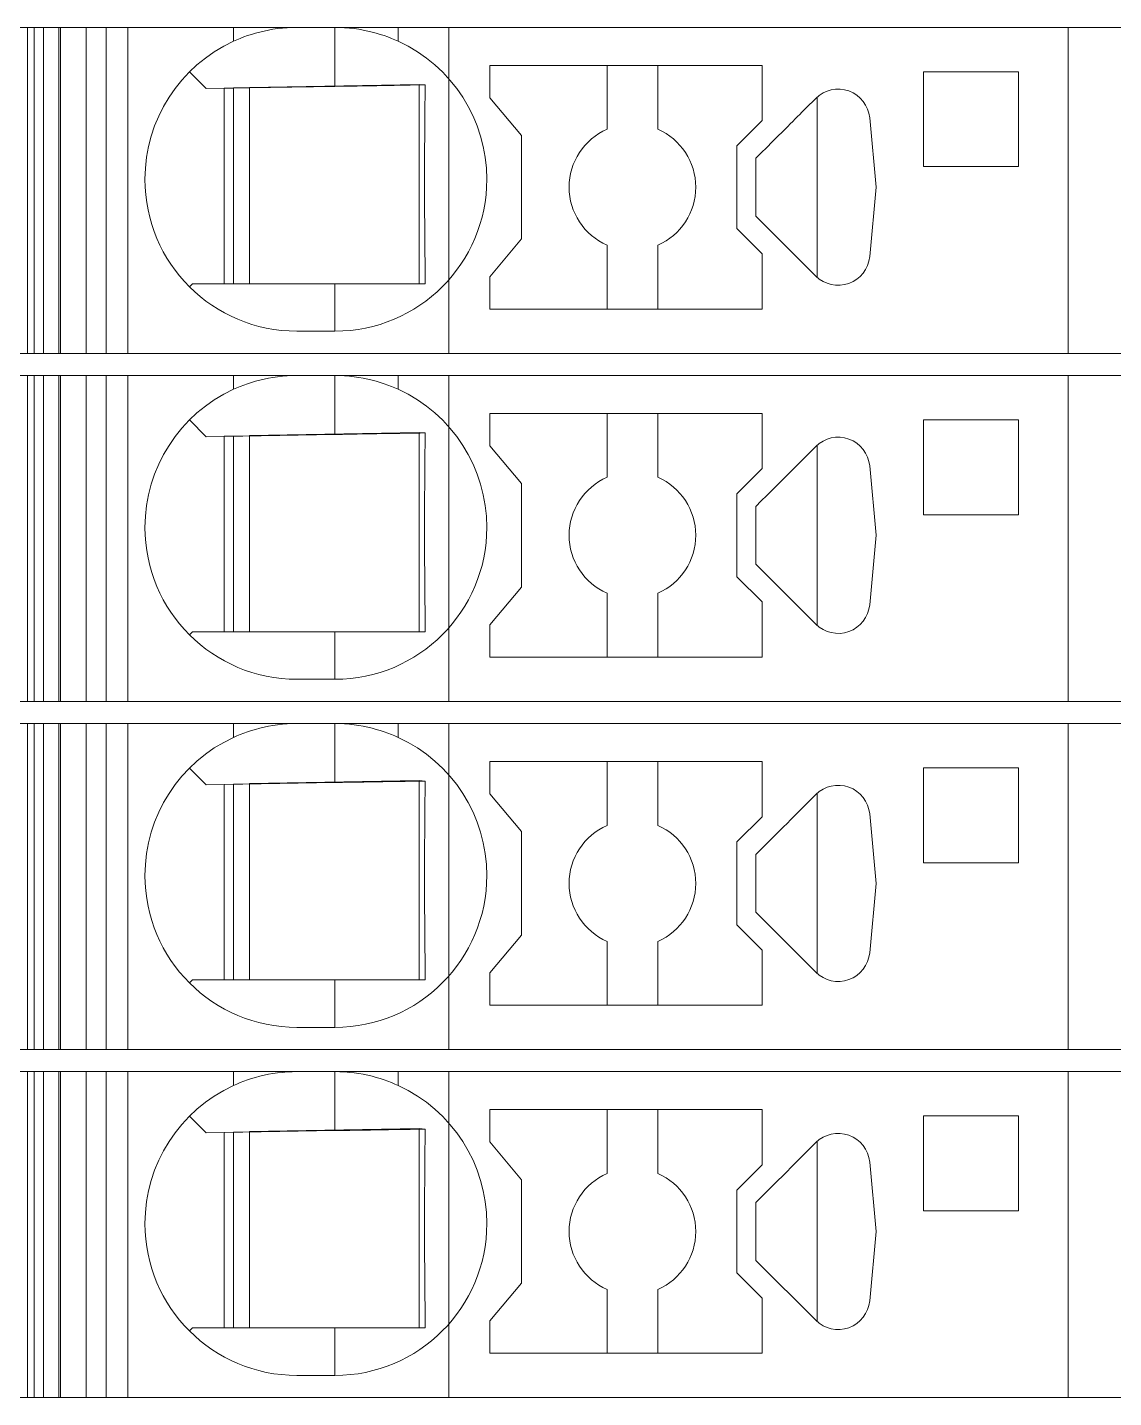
# Model space of a CAD drawing. Header units: millimetres. Extents: x 0 to 2100, y 0 to 1485.
# Drawn here: x 1240.89 to 1258.05, y 469.85 to 491.5 of the extents above; entities that cross this region are included whole.
import ezdxf
from ezdxf.enums import TextEntityAlignment as Align

# ---------------------------------------------------------------- set-up
doc = ezdxf.new("R2010")
doc.units = ezdxf.units.MM
for name, color, linetype, lineweight in [('EPLAN309', 5, 'Continuous', 5), ('EPLAN493', 5, 'Continuous', 5), ('MAIN-1', 7, 'Continuous', 5), ('MAIN-2', 7, 'Continuous', 5)]:
    doc.layers.add(name, color=color, linetype=linetype, lineweight=lineweight)
doc.styles.add('Tahoma', font='')
doc.styles.get('Tahoma').set_extended_font_data('Tahoma')

# ---------------------------------------------------------------- blocks, each defined once
blk = doc.blocks.new('EPLSYM_LibrarySPECIAL_Symbol12_Variant0_Placement8_56')
at = {"layer": 'EPLAN309', "lineweight": 13, "ltscale": 20}
blk.add_lwpolyline([(0, -5.15), (68.15, -5.15), (68.15, 0), (0, 0)], close=True, dxfattribs=at)
at = {"layer": 'EPLAN493', "color": 5, "style": 'Tahoma'}
blk.add_attdef('17_20450', text='', height=2.93475, dxfattribs=at).set_placement((0, -27.293475), align=Align.MIDDLE_RIGHT)
blk = doc.blocks.new('EPLSYM_LibrarySPECIAL_Symbol12_Variant0_Placement8_57')
at = {"layer": 'EPLAN309', "lineweight": 13, "ltscale": 20}
blk.add_lwpolyline([(0, -5.15), (68.15, -5.15), (68.15, 0), (0, 0)], close=True, dxfattribs=at)
at = {"layer": 'EPLAN493', "color": 5, "style": 'Tahoma'}
blk.add_attdef('17_20450', text='', height=2.93475, dxfattribs=at).set_placement((0, -27.293475), align=Align.MIDDLE_RIGHT)
blk = doc.blocks.new('EPLSYM_LibrarySPECIAL_Symbol12_Variant0_Placement8_58')
at = {"layer": 'EPLAN309', "lineweight": 13, "ltscale": 20}
blk.add_lwpolyline([(0, -5.15), (68.15, -5.15), (68.15, 0), (0, 0)], close=True, dxfattribs=at)
at = {"layer": 'EPLAN493', "color": 5, "style": 'Tahoma'}
blk.add_attdef('17_20450', text='', height=2.93475, dxfattribs=at).set_placement((0, -27.293475), align=Align.MIDDLE_RIGHT)
blk = doc.blocks.new('EPLSYM_LibrarySPECIAL_Symbol12_Variant0_Placement8_59')
at = {"layer": 'EPLAN309', "lineweight": 13, "ltscale": 20}
blk.add_lwpolyline([(0, -5.15), (68.15, -5.15), (68.15, 0), (0, 0)], close=True, dxfattribs=at)
at = {"layer": 'EPLAN493', "color": 5, "style": 'Tahoma'}
blk.add_attdef('17_20450', text='', height=2.93475, dxfattribs=at).set_placement((0, -27.293475), align=Align.MIDDLE_RIGHT)

msp = doc.modelspace()

# ---------------------------------------------------------------- linework, layer by layer
at = {"layer": 'MAIN-1'}
for p, q in [((1241.001, 491.5), (1240.893, 491.5)), ((1240.893, 486.35), (1240.893, 491.5)), ((1241.001, 491.5), (1244.15, 491.5)), ((1241.001, 486.35), (1241.001, 491.5)), ((1244.15, 491.5), (1245.15, 491.5)), ((1244.15, 491.5), (1244.15, 491.282)), ((1244.631, 491.443), (1244.701, 491.458)), ((1244.701, 491.458), (1244.772, 491.47)), ((1244.772, 491.47), (1244.846, 491.481)), ((1244.846, 491.481), (1244.921, 491.489)), ((1244.921, 491.489), (1244.997, 491.495)), ((1244.997, 491.495), (1245.073, 491.499)), ((1245.073, 491.499), (1245.15, 491.5)), ((1245.75, 491.5), (1245.15, 491.5)), ((1245.827, 491.499), (1245.75, 491.5)), ((1246.75, 491.5), (1245.75, 491.5)), ((1245.75, 490.568), (1245.75, 491.5)), ((1245.903, 491.495), (1245.827, 491.499)), ((1245.979, 491.489), (1245.903, 491.495)), ((1246.054, 491.481), (1245.979, 491.489)), ((1246.128, 491.47), (1246.054, 491.481)), ((1246.199, 491.458), (1246.128, 491.47)), ((1246.269, 491.443), (1246.199, 491.458)), ((1246.75, 491.5), (1257.332, 491.5)), ((1246.75, 491.5), (1246.75, 491.282)), ((1258.05, 491.5), (1257.332, 491.5)), ((1257.332, 486.35), (1257.332, 491.5)), ((1244.15, 491.282), (1244.202, 491.305)), ((1244.202, 491.305), (1244.256, 491.327)), ((1244.256, 491.327), (1244.313, 491.349)), ((1244.313, 491.349), (1244.372, 491.37)), ((1244.372, 491.37), (1244.433, 491.39)), ((1244.433, 491.39), (1244.497, 491.409)), ((1244.497, 491.409), (1244.563, 491.427)), ((1244.563, 491.427), (1244.631, 491.443)), ((1246.337, 491.427), (1246.269, 491.443)), ((1246.403, 491.409), (1246.337, 491.427)), ((1246.467, 491.39), (1246.403, 491.409)), ((1246.528, 491.37), (1246.467, 491.39)), ((1246.587, 491.349), (1246.528, 491.37)), ((1246.644, 491.327), (1246.587, 491.349)), ((1246.698, 491.305), (1246.644, 491.327)), ((1246.75, 491.282), (1246.698, 491.305)), ((1248.2, 490.9), (1248.2, 490.389)), ((1252.5, 490.9), (1248.2, 490.9)), ((1250.05, 490.9), (1250.05, 489.892)), ((1250.85, 489.892), (1250.85, 490.9)), ((1252.5, 490.029), (1252.5, 490.9)), ((1243.453, 490.797), (1243.717, 490.533)), ((1247.02, 490.59), (1246.94, 490.588)), ((1247.099, 490.591), (1247.02, 490.59)), ((1247.079, 487.45), (1247.079, 490.591)), ((1247.176, 490.592), (1247.099, 490.591)), ((1247.176, 490.522), (1247.176, 490.592)), ((1255.05, 490.8), (1255.05, 489.3)), ((1256.55, 490.8), (1255.05, 490.8)), ((1256.55, 489.3), (1256.55, 490.8)), ((1243.717, 490.533), (1245.75, 490.568)), ((1244, 487.45), (1244, 490.538)), ((1244.15, 490.54), (1244.15, 487.45)), ((1244.4, 487.45), (1244.4, 490.545)), ((1245.87, 490.57), (1245.75, 490.568)), ((1245.987, 490.572), (1245.87, 490.57)), ((1246.1, 490.574), (1245.987, 490.572)), ((1246.209, 490.576), (1246.1, 490.574)), ((1246.313, 490.578), (1246.209, 490.576)), ((1246.412, 490.579), (1246.313, 490.578)), ((1246.507, 490.581), (1246.412, 490.579)), ((1246.599, 490.583), (1246.507, 490.581)), ((1246.688, 490.584), (1246.599, 490.583)), ((1246.774, 490.586), (1246.688, 490.584)), ((1246.858, 490.587), (1246.774, 490.586)), ((1246.94, 490.588), (1246.858, 490.587)), ((1247.173, 490.303), (1247.174, 490.377)), ((1247.174, 490.377), (1247.175, 490.45)), ((1247.175, 490.45), (1247.176, 490.522)), ((1248.7, 489.793), (1248.2, 490.389)), ((1253.346, 490.379), (1253.315, 490.347)), ((1253.367, 490.398), (1253.367, 487.552)), ((1247.172, 490.149), (1247.173, 490.227)), ((1247.173, 490.227), (1247.173, 490.303)), ((1253.127, 490.159), (1253.094, 490.126)), ((1253.158, 490.191), (1253.127, 490.159)), ((1253.19, 490.222), (1253.158, 490.191)), ((1253.221, 490.253), (1253.19, 490.222)), ((1253.252, 490.285), (1253.221, 490.253)), ((1253.284, 490.316), (1253.252, 490.285)), ((1253.315, 490.347), (1253.284, 490.316)), ((1247.17, 489.988), (1247.171, 490.07)), ((1247.17, 489.904), (1247.17, 489.988)), ((1247.171, 490.07), (1247.172, 490.149)), ((1252.1, 489.629), (1252.5, 490.029)), ((1252.943, 489.975), (1252.902, 489.934)), ((1252.983, 490.015), (1252.943, 489.975)), ((1253.021, 490.053), (1252.983, 490.015)), ((1253.058, 490.09), (1253.021, 490.053)), ((1253.094, 490.126), (1253.058, 490.09)), ((1254.302, 488.975), (1254.198, 490.072)), ((1247.168, 489.632), (1247.169, 489.726)), ((1247.169, 489.817), (1247.17, 489.904)), ((1247.169, 489.726), (1247.169, 489.817)), ((1248.7, 488.157), (1248.7, 489.793)), ((1252.742, 489.774), (1252.658, 489.69)), ((1252.823, 489.856), (1252.742, 489.774)), ((1252.902, 489.934), (1252.823, 489.856)), ((1247.167, 489.431), (1247.168, 489.534)), ((1247.168, 489.534), (1247.168, 489.632)), ((1252.1, 489.629), (1252.1, 488.321)), ((1252.486, 489.518), (1252.4, 489.432)), ((1252.572, 489.604), (1252.486, 489.518)), ((1252.658, 489.69), (1252.572, 489.604)), ((1247.167, 489.324), (1247.167, 489.431)), ((1247.167, 489.213), (1247.167, 489.324)), ((1252.4, 489.302), (1252.4, 489.432)), ((1252.4, 489.171), (1252.4, 489.302)), ((1255.05, 489.3), (1256.55, 489.3)), ((1247.167, 489.1), (1247.167, 489.213)), ((1247.167, 488.979), (1247.167, 489.1)), ((1252.4, 489.04), (1252.4, 489.171)), ((1247.167, 488.861), (1247.167, 488.979)), ((1247.167, 488.747), (1247.167, 488.861)), ((1252.4, 488.91), (1252.4, 489.04)), ((1252.4, 488.779), (1252.4, 488.91)), ((1254.198, 487.878), (1254.302, 488.975)), ((1247.168, 488.638), (1247.167, 488.747)), ((1252.4, 488.648), (1252.4, 488.779)), ((1252.4, 488.518), (1252.4, 488.648)), ((1247.168, 488.534), (1247.168, 488.638)), ((1247.169, 488.434), (1247.168, 488.534)), ((1247.169, 488.339), (1247.169, 488.434)), ((1252.4, 488.518), (1253.346, 487.571)), ((1247.17, 488.248), (1247.169, 488.339)), ((1247.171, 488.159), (1247.17, 488.248)), ((1252.5, 487.921), (1252.1, 488.321)), ((1247.172, 488.073), (1247.171, 488.159)), ((1247.172, 487.99), (1247.172, 488.073)), ((1248.2, 487.561), (1248.7, 488.157)), ((1250.05, 487.05), (1250.05, 488.058)), ((1250.85, 487.05), (1250.85, 488.058)), ((1247.173, 487.908), (1247.172, 487.99)), ((1247.174, 487.829), (1247.173, 487.908)), ((1247.175, 487.75), (1247.174, 487.829)), ((1252.5, 487.05), (1252.5, 487.921)), ((1247.176, 487.674), (1247.175, 487.75)), ((1247.176, 487.598), (1247.176, 487.674)), ((1247.177, 487.524), (1247.176, 487.598)), ((1248.2, 487.561), (1248.2, 487.05)), ((1243.5, 487.45), (1243.453, 487.403)), ((1243.5, 487.45), (1245.75, 487.45)), ((1245.75, 487.45), (1245.842, 487.45)), ((1245.75, 487.45), (1245.75, 486.7)), ((1245.842, 487.45), (1245.933, 487.45)), ((1245.933, 487.45), (1246.023, 487.45)), ((1246.023, 487.45), (1246.11, 487.45)), ((1246.11, 487.45), (1246.195, 487.45)), ((1246.195, 487.45), (1246.278, 487.45)), ((1246.278, 487.45), (1246.358, 487.45)), ((1246.358, 487.45), (1246.436, 487.45)), ((1246.436, 487.45), (1246.511, 487.45)), ((1246.511, 487.45), (1246.585, 487.45)), ((1246.585, 487.45), (1246.657, 487.45)), ((1246.657, 487.45), (1246.726, 487.45)), ((1246.726, 487.45), (1246.795, 487.45)), ((1246.795, 487.45), (1246.861, 487.45)), ((1246.861, 487.45), (1246.927, 487.45)), ((1246.927, 487.45), (1246.991, 487.45)), ((1246.991, 487.45), (1247.055, 487.45)), ((1247.055, 487.45), (1247.117, 487.45)), ((1247.117, 487.45), (1247.178, 487.45)), ((1247.178, 487.45), (1247.177, 487.524)), ((1252.5, 487.05), (1248.2, 487.05)), ((1245.75, 486.7), (1245.15, 486.7)), ((1241.001, 486.35), (1240.893, 486.35)), ((1241.001, 486.35), (1257.332, 486.35)), ((1258.05, 486.35), (1257.332, 486.35)), ((1241.001, 486), (1240.893, 486)), ((1240.893, 480.85), (1240.893, 486)), ((1241.001, 486), (1244.15, 486)), ((1241.001, 480.85), (1241.001, 486)), ((1244.15, 486), (1245.15, 486)), ((1244.15, 486), (1244.15, 485.782)), ((1244.202, 485.805), (1244.256, 485.827)), ((1244.256, 485.827), (1244.313, 485.849)), ((1244.313, 485.849), (1244.372, 485.87)), ((1244.372, 485.87), (1244.433, 485.89)), ((1244.433, 485.89), (1244.497, 485.909)), ((1244.497, 485.909), (1244.563, 485.927)), ((1244.563, 485.927), (1244.631, 485.943)), ((1244.631, 485.943), (1244.701, 485.958)), ((1244.701, 485.958), (1244.772, 485.97)), ((1244.772, 485.97), (1244.846, 485.981)), ((1244.846, 485.981), (1244.921, 485.989)), ((1244.921, 485.989), (1244.997, 485.995)), ((1244.997, 485.995), (1245.073, 485.999)), ((1245.073, 485.999), (1245.15, 486)), ((1245.75, 486), (1245.15, 486)), ((1245.827, 485.999), (1245.75, 486)), ((1246.75, 486), (1245.75, 486)), ((1245.75, 485.068), (1245.75, 486)), ((1245.903, 485.995), (1245.827, 485.999)), ((1245.979, 485.989), (1245.903, 485.995)), ((1246.054, 485.981), (1245.979, 485.989)), ((1246.128, 485.97), (1246.054, 485.981)), ((1246.199, 485.958), (1246.128, 485.97)), ((1246.269, 485.943), (1246.199, 485.958)), ((1246.337, 485.927), (1246.269, 485.943)), ((1246.403, 485.909), (1246.337, 485.927)), ((1246.467, 485.89), (1246.403, 485.909)), ((1246.528, 485.87), (1246.467, 485.89)), ((1246.587, 485.849), (1246.528, 485.87)), ((1246.644, 485.827), (1246.587, 485.849)), ((1246.698, 485.805), (1246.644, 485.827)), ((1246.75, 486), (1257.332, 486)), ((1246.75, 486), (1246.75, 485.782)), ((1258.05, 486), (1257.332, 486)), ((1257.332, 480.85), (1257.332, 486)), ((1244.15, 485.782), (1244.202, 485.805)), ((1246.75, 485.782), (1246.698, 485.805)), ((1248.2, 485.4), (1248.2, 484.889)), ((1252.5, 485.4), (1248.2, 485.4)), ((1250.05, 485.4), (1250.05, 484.392)), ((1250.85, 484.392), (1250.85, 485.4)), ((1252.5, 484.529), (1252.5, 485.4)), ((1243.453, 485.297), (1243.717, 485.033)), ((1255.05, 485.3), (1255.05, 483.8)), ((1256.55, 485.3), (1255.05, 485.3)), ((1256.55, 483.8), (1256.55, 485.3)), ((1243.717, 485.033), (1245.75, 485.068)), ((1244, 481.95), (1244, 485.038)), ((1244.15, 485.04), (1244.15, 481.95)), ((1244.4, 481.95), (1244.4, 485.045)), ((1245.87, 485.07), (1245.75, 485.068)), ((1245.987, 485.072), (1245.87, 485.07)), ((1246.1, 485.074), (1245.987, 485.072)), ((1246.209, 485.076), (1246.1, 485.074)), ((1246.313, 485.078), (1246.209, 485.076)), ((1246.412, 485.079), (1246.313, 485.078)), ((1246.507, 485.081), (1246.412, 485.079)), ((1246.599, 485.083), (1246.507, 485.081)), ((1246.688, 485.084), (1246.599, 485.083)), ((1246.774, 485.086), (1246.688, 485.084)), ((1246.858, 485.087), (1246.774, 485.086)), ((1246.94, 485.088), (1246.858, 485.087)), ((1247.02, 485.09), (1246.94, 485.088)), ((1247.099, 485.091), (1247.02, 485.09)), ((1247.079, 481.95), (1247.079, 485.091)), ((1247.176, 485.092), (1247.099, 485.091)), ((1247.175, 484.95), (1247.176, 485.022)), ((1247.176, 485.022), (1247.176, 485.092)), ((1247.173, 484.803), (1247.174, 484.877)), ((1247.173, 484.727), (1247.173, 484.803)), ((1247.174, 484.877), (1247.175, 484.95)), ((1248.7, 484.293), (1248.2, 484.889)), ((1253.221, 484.753), (1253.19, 484.722)), ((1253.252, 484.785), (1253.221, 484.753)), ((1253.284, 484.816), (1253.252, 484.785)), ((1253.315, 484.847), (1253.284, 484.816)), ((1253.346, 484.879), (1253.315, 484.847)), ((1253.367, 484.898), (1253.367, 482.052)), ((1247.17, 484.488), (1247.171, 484.57)), ((1247.171, 484.57), (1247.172, 484.649)), ((1247.172, 484.649), (1247.173, 484.727)), ((1252.1, 484.129), (1252.5, 484.529)), ((1253.021, 484.553), (1252.983, 484.515)), ((1253.058, 484.59), (1253.021, 484.553)), ((1253.094, 484.626), (1253.058, 484.59)), ((1253.127, 484.659), (1253.094, 484.626)), ((1253.158, 484.691), (1253.127, 484.659)), ((1253.19, 484.722), (1253.158, 484.691)), ((1254.302, 483.475), (1254.198, 484.572)), ((1247.169, 484.317), (1247.17, 484.404)), ((1247.169, 484.226), (1247.169, 484.317)), ((1247.17, 484.404), (1247.17, 484.488)), ((1252.823, 484.356), (1252.742, 484.274)), ((1252.902, 484.434), (1252.823, 484.356)), ((1252.943, 484.475), (1252.902, 484.434)), ((1252.983, 484.515), (1252.943, 484.475)), ((1247.168, 484.132), (1247.169, 484.226)), ((1247.168, 484.034), (1247.168, 484.132)), ((1248.7, 482.657), (1248.7, 484.293)), ((1252.1, 484.129), (1252.1, 482.821)), ((1252.572, 484.104), (1252.486, 484.018)), ((1252.658, 484.19), (1252.572, 484.104)), ((1252.742, 484.274), (1252.658, 484.19)), ((1247.167, 483.931), (1247.168, 484.034)), ((1247.167, 483.824), (1247.167, 483.931)), ((1252.486, 484.018), (1252.4, 483.932)), ((1252.4, 483.802), (1252.4, 483.932)), ((1247.167, 483.713), (1247.167, 483.824)), ((1247.167, 483.6), (1247.167, 483.713)), ((1252.4, 483.671), (1252.4, 483.802)), ((1252.4, 483.54), (1252.4, 483.671)), ((1255.05, 483.8), (1256.55, 483.8)), ((1247.167, 483.479), (1247.167, 483.6)), ((1247.167, 483.361), (1247.167, 483.479)), ((1252.4, 483.41), (1252.4, 483.54)), ((1254.198, 482.378), (1254.302, 483.475)), ((1247.167, 483.247), (1247.167, 483.361)), ((1247.168, 483.138), (1247.167, 483.247)), ((1252.4, 483.279), (1252.4, 483.41)), ((1252.4, 483.148), (1252.4, 483.279)), ((1247.168, 483.034), (1247.168, 483.138)), ((1247.169, 482.934), (1247.168, 483.034)), ((1252.4, 483.018), (1252.4, 483.148)), ((1252.4, 483.018), (1253.346, 482.071)), ((1247.169, 482.839), (1247.169, 482.934)), ((1247.17, 482.748), (1247.169, 482.839)), ((1252.5, 482.421), (1252.1, 482.821)), ((1247.171, 482.659), (1247.17, 482.748)), ((1247.172, 482.573), (1247.171, 482.659)), ((1248.2, 482.061), (1248.7, 482.657)), ((1247.172, 482.49), (1247.172, 482.573)), ((1247.173, 482.408), (1247.172, 482.49)), ((1247.174, 482.329), (1247.173, 482.408)), ((1250.05, 481.55), (1250.05, 482.558)), ((1250.85, 481.55), (1250.85, 482.558)), ((1252.5, 481.55), (1252.5, 482.421)), ((1247.175, 482.25), (1247.174, 482.329)), ((1247.176, 482.174), (1247.175, 482.25)), ((1247.176, 482.098), (1247.176, 482.174)), ((1243.5, 481.95), (1243.453, 481.903)), ((1243.5, 481.95), (1245.75, 481.95)), ((1245.75, 481.95), (1245.842, 481.95)), ((1245.75, 481.95), (1245.75, 481.2)), ((1245.842, 481.95), (1245.933, 481.95)), ((1245.933, 481.95), (1246.023, 481.95)), ((1246.023, 481.95), (1246.11, 481.95)), ((1246.11, 481.95), (1246.195, 481.95)), ((1246.195, 481.95), (1246.278, 481.95)), ((1246.278, 481.95), (1246.358, 481.95)), ((1246.358, 481.95), (1246.436, 481.95)), ((1246.436, 481.95), (1246.511, 481.95)), ((1246.511, 481.95), (1246.585, 481.95)), ((1246.585, 481.95), (1246.657, 481.95)), ((1246.657, 481.95), (1246.726, 481.95)), ((1246.726, 481.95), (1246.795, 481.95)), ((1246.795, 481.95), (1246.861, 481.95)), ((1246.861, 481.95), (1246.927, 481.95)), ((1246.927, 481.95), (1246.991, 481.95)), ((1246.991, 481.95), (1247.055, 481.95)), ((1247.055, 481.95), (1247.117, 481.95)), ((1247.117, 481.95), (1247.178, 481.95)), ((1247.177, 482.024), (1247.176, 482.098)), ((1247.178, 481.95), (1247.177, 482.024)), ((1248.2, 482.061), (1248.2, 481.55)), ((1252.5, 481.55), (1248.2, 481.55)), ((1245.75, 481.2), (1245.15, 481.2)), ((1241.001, 480.85), (1240.893, 480.85)), ((1241.001, 480.85), (1257.332, 480.85)), ((1258.05, 480.85), (1257.332, 480.85)), ((1241.001, 480.5), (1240.893, 480.5)), ((1240.893, 475.35), (1240.893, 480.5)), ((1241.001, 480.5), (1244.15, 480.5)), ((1241.001, 475.35), (1241.001, 480.5)), ((1244.15, 480.5), (1245.15, 480.5)), ((1244.15, 480.5), (1244.15, 480.282)), ((1244.497, 480.409), (1244.563, 480.427)), ((1244.563, 480.427), (1244.631, 480.443)), ((1244.631, 480.443), (1244.701, 480.458)), ((1244.701, 480.458), (1244.772, 480.47)), ((1244.772, 480.47), (1244.846, 480.481)), ((1244.846, 480.481), (1244.921, 480.489)), ((1244.921, 480.489), (1244.997, 480.495)), ((1244.997, 480.495), (1245.073, 480.499)), ((1245.073, 480.499), (1245.15, 480.5)), ((1245.75, 480.5), (1245.15, 480.5)), ((1245.827, 480.499), (1245.75, 480.5)), ((1246.75, 480.5), (1245.75, 480.5)), ((1245.75, 479.568), (1245.75, 480.5)), ((1245.903, 480.495), (1245.827, 480.499)), ((1245.979, 480.489), (1245.903, 480.495)), ((1246.054, 480.481), (1245.979, 480.489)), ((1246.128, 480.47), (1246.054, 480.481)), ((1246.199, 480.458), (1246.128, 480.47)), ((1246.269, 480.443), (1246.199, 480.458)), ((1246.337, 480.427), (1246.269, 480.443)), ((1246.403, 480.409), (1246.337, 480.427)), ((1246.75, 480.5), (1257.332, 480.5)), ((1246.75, 480.5), (1246.75, 480.282)), ((1258.05, 480.5), (1257.332, 480.5)), ((1257.332, 475.35), (1257.332, 480.5)), ((1244.15, 480.282), (1244.202, 480.305)), ((1244.202, 480.305), (1244.256, 480.327)), ((1244.256, 480.327), (1244.313, 480.349)), ((1244.313, 480.349), (1244.372, 480.37)), ((1244.372, 480.37), (1244.433, 480.39)), ((1244.433, 480.39), (1244.497, 480.409)), ((1246.467, 480.39), (1246.403, 480.409)), ((1246.528, 480.37), (1246.467, 480.39)), ((1246.587, 480.349), (1246.528, 480.37)), ((1246.644, 480.327), (1246.587, 480.349)), ((1246.698, 480.305), (1246.644, 480.327)), ((1246.75, 480.282), (1246.698, 480.305)), ((1243.453, 479.797), (1243.717, 479.533)), ((1248.2, 479.9), (1248.2, 479.389)), ((1252.5, 479.9), (1248.2, 479.9)), ((1250.05, 479.9), (1250.05, 478.892)), ((1250.85, 478.892), (1250.85, 479.9)), ((1252.5, 479.029), (1252.5, 479.9)), ((1255.05, 479.8), (1255.05, 478.3)), ((1256.55, 479.8), (1255.05, 479.8)), ((1256.55, 478.3), (1256.55, 479.8)), ((1243.717, 479.533), (1245.75, 479.568)), ((1245.87, 479.57), (1245.75, 479.568)), ((1245.987, 479.572), (1245.87, 479.57)), ((1246.1, 479.574), (1245.987, 479.572)), ((1246.209, 479.576), (1246.1, 479.574)), ((1246.313, 479.578), (1246.209, 479.576)), ((1246.412, 479.579), (1246.313, 479.578)), ((1246.507, 479.581), (1246.412, 479.579)), ((1246.599, 479.583), (1246.507, 479.581)), ((1246.688, 479.584), (1246.599, 479.583)), ((1246.774, 479.586), (1246.688, 479.584)), ((1246.858, 479.587), (1246.774, 479.586)), ((1246.94, 479.588), (1246.858, 479.587)), ((1247.02, 479.59), (1246.94, 479.588)), ((1247.099, 479.591), (1247.02, 479.59)), ((1247.079, 476.45), (1247.079, 479.591)), ((1247.176, 479.592), (1247.099, 479.591)), ((1247.176, 479.522), (1247.176, 479.592)), ((1244, 476.45), (1244, 479.538)), ((1244.15, 479.54), (1244.15, 476.45)), ((1244.4, 476.45), (1244.4, 479.545)), ((1247.173, 479.303), (1247.174, 479.377)), ((1247.174, 479.377), (1247.175, 479.45)), ((1247.175, 479.45), (1247.176, 479.522)), ((1248.7, 478.793), (1248.2, 479.389)), ((1253.315, 479.347), (1253.284, 479.316)), ((1253.346, 479.379), (1253.315, 479.347)), ((1253.367, 479.398), (1253.367, 476.552)), ((1247.171, 479.07), (1247.172, 479.149)), ((1247.172, 479.149), (1247.173, 479.227)), ((1247.173, 479.227), (1247.173, 479.303)), ((1253.094, 479.126), (1253.058, 479.09)), ((1253.127, 479.159), (1253.094, 479.126)), ((1253.158, 479.191), (1253.127, 479.159)), ((1253.19, 479.222), (1253.158, 479.191)), ((1253.221, 479.253), (1253.19, 479.222)), ((1253.252, 479.285), (1253.221, 479.253)), ((1253.284, 479.316), (1253.252, 479.285)), ((1247.169, 478.817), (1247.17, 478.904)), ((1247.17, 478.988), (1247.171, 479.07)), ((1247.17, 478.904), (1247.17, 478.988)), ((1252.1, 478.629), (1252.5, 479.029)), ((1252.902, 478.934), (1252.823, 478.856)), ((1252.943, 478.975), (1252.902, 478.934)), ((1252.983, 479.015), (1252.943, 478.975)), ((1253.021, 479.053), (1252.983, 479.015)), ((1253.058, 479.09), (1253.021, 479.053)), ((1254.302, 477.975), (1254.198, 479.072)), ((1247.168, 478.632), (1247.169, 478.726)), ((1247.169, 478.726), (1247.169, 478.817)), ((1248.7, 477.157), (1248.7, 478.793)), ((1252.658, 478.69), (1252.572, 478.604)), ((1252.742, 478.774), (1252.658, 478.69)), ((1252.823, 478.856), (1252.742, 478.774)), ((1247.167, 478.431), (1247.168, 478.534)), ((1247.168, 478.534), (1247.168, 478.632)), ((1252.1, 478.629), (1252.1, 477.321)), ((1252.486, 478.518), (1252.4, 478.432)), ((1252.572, 478.604), (1252.486, 478.518)), ((1247.167, 478.324), (1247.167, 478.431)), ((1247.167, 478.213), (1247.167, 478.324)), ((1252.4, 478.302), (1252.4, 478.432)), ((1252.4, 478.171), (1252.4, 478.302)), ((1255.05, 478.3), (1256.55, 478.3)), ((1247.167, 478.1), (1247.167, 478.213)), ((1247.167, 477.979), (1247.167, 478.1)), ((1252.4, 478.04), (1252.4, 478.171)), ((1252.4, 477.91), (1252.4, 478.04)), ((1247.167, 477.861), (1247.167, 477.979)), ((1247.167, 477.747), (1247.167, 477.861)), ((1252.4, 477.779), (1252.4, 477.91)), ((1254.198, 476.878), (1254.302, 477.975)), ((1247.168, 477.638), (1247.167, 477.747)), ((1247.168, 477.534), (1247.168, 477.638)), ((1252.4, 477.648), (1252.4, 477.779)), ((1252.4, 477.518), (1252.4, 477.648)), ((1247.169, 477.434), (1247.168, 477.534)), ((1247.169, 477.339), (1247.169, 477.434)), ((1252.4, 477.518), (1253.346, 476.571)), ((1247.17, 477.248), (1247.169, 477.339)), ((1247.171, 477.159), (1247.17, 477.248)), ((1252.5, 476.921), (1252.1, 477.321)), ((1247.172, 477.073), (1247.171, 477.159)), ((1247.172, 476.99), (1247.172, 477.073)), ((1247.173, 476.908), (1247.172, 476.99)), ((1248.2, 476.561), (1248.7, 477.157)), ((1250.05, 476.05), (1250.05, 477.058)), ((1250.85, 476.05), (1250.85, 477.058)), ((1247.174, 476.829), (1247.173, 476.908)), ((1247.175, 476.75), (1247.174, 476.829)), ((1247.176, 476.674), (1247.175, 476.75)), ((1252.5, 476.05), (1252.5, 476.921)), ((1247.176, 476.598), (1247.176, 476.674)), ((1247.177, 476.524), (1247.176, 476.598)), ((1247.178, 476.45), (1247.177, 476.524)), ((1248.2, 476.561), (1248.2, 476.05)), ((1243.5, 476.45), (1243.453, 476.403)), ((1243.5, 476.45), (1245.75, 476.45)), ((1245.75, 476.45), (1245.842, 476.45)), ((1245.75, 476.45), (1245.75, 475.7)), ((1245.842, 476.45), (1245.933, 476.45)), ((1245.933, 476.45), (1246.023, 476.45)), ((1246.023, 476.45), (1246.11, 476.45)), ((1246.11, 476.45), (1246.195, 476.45)), ((1246.195, 476.45), (1246.278, 476.45)), ((1246.278, 476.45), (1246.358, 476.45)), ((1246.358, 476.45), (1246.436, 476.45)), ((1246.436, 476.45), (1246.511, 476.45)), ((1246.511, 476.45), (1246.585, 476.45)), ((1246.585, 476.45), (1246.657, 476.45)), ((1246.657, 476.45), (1246.726, 476.45)), ((1246.726, 476.45), (1246.795, 476.45)), ((1246.795, 476.45), (1246.861, 476.45)), ((1246.861, 476.45), (1246.927, 476.45)), ((1246.927, 476.45), (1246.991, 476.45)), ((1246.991, 476.45), (1247.055, 476.45)), ((1247.055, 476.45), (1247.117, 476.45)), ((1247.117, 476.45), (1247.178, 476.45)), ((1252.5, 476.05), (1248.2, 476.05)), ((1245.75, 475.7), (1245.15, 475.7)), ((1241.001, 475.35), (1240.893, 475.35)), ((1241.001, 475.35), (1257.332, 475.35)), ((1258.05, 475.35), (1257.332, 475.35)), ((1241.001, 475), (1240.893, 475)), ((1240.893, 469.85), (1240.893, 475)), ((1241.001, 475), (1244.15, 475)), ((1241.001, 469.85), (1241.001, 475)), ((1244.15, 475), (1245.15, 475)), ((1244.15, 475), (1244.15, 474.782)), ((1244.15, 474.782), (1244.202, 474.805)), ((1244.202, 474.805), (1244.256, 474.827)), ((1244.256, 474.827), (1244.313, 474.849)), ((1244.313, 474.849), (1244.372, 474.87)), ((1244.372, 474.87), (1244.433, 474.89)), ((1244.433, 474.89), (1244.497, 474.909)), ((1244.497, 474.909), (1244.563, 474.927)), ((1244.563, 474.927), (1244.631, 474.943)), ((1244.631, 474.943), (1244.701, 474.958)), ((1244.701, 474.958), (1244.772, 474.97)), ((1244.772, 474.97), (1244.846, 474.981)), ((1244.846, 474.981), (1244.921, 474.989)), ((1244.921, 474.989), (1244.997, 474.995)), ((1244.997, 474.995), (1245.073, 474.999)), ((1245.073, 474.999), (1245.15, 475)), ((1245.75, 475), (1245.15, 475)), ((1245.827, 474.999), (1245.75, 475)), ((1246.75, 475), (1245.75, 475)), ((1245.75, 474.068), (1245.75, 475)), ((1245.903, 474.995), (1245.827, 474.999)), ((1245.979, 474.989), (1245.903, 474.995)), ((1246.054, 474.981), (1245.979, 474.989)), ((1246.128, 474.97), (1246.054, 474.981)), ((1246.199, 474.958), (1246.128, 474.97)), ((1246.269, 474.943), (1246.199, 474.958)), ((1246.337, 474.927), (1246.269, 474.943)), ((1246.403, 474.909), (1246.337, 474.927)), ((1246.467, 474.89), (1246.403, 474.909)), ((1246.528, 474.87), (1246.467, 474.89)), ((1246.587, 474.849), (1246.528, 474.87)), ((1246.644, 474.827), (1246.587, 474.849)), ((1246.698, 474.805), (1246.644, 474.827)), ((1246.75, 474.782), (1246.698, 474.805)), ((1246.75, 475), (1257.332, 475)), ((1246.75, 475), (1246.75, 474.782)), ((1258.05, 475), (1257.332, 475)), ((1257.332, 469.85), (1257.332, 475)), ((1248.2, 474.4), (1248.2, 473.889)), ((1252.5, 474.4), (1248.2, 474.4)), ((1250.05, 474.4), (1250.05, 473.392)), ((1250.85, 473.392), (1250.85, 474.4)), ((1252.5, 473.529), (1252.5, 474.4)), ((1243.453, 474.297), (1243.717, 474.033)), ((1255.05, 474.3), (1255.05, 472.8)), ((1256.55, 474.3), (1255.05, 474.3)), ((1256.55, 472.8), (1256.55, 474.3)), ((1243.717, 474.033), (1245.75, 474.068)), ((1244, 470.95), (1244, 474.038)), ((1244.15, 474.04), (1244.15, 470.95)), ((1244.4, 470.95), (1244.4, 474.045)), ((1245.87, 474.07), (1245.75, 474.068)), ((1245.987, 474.072), (1245.87, 474.07)), ((1246.1, 474.074), (1245.987, 474.072)), ((1246.209, 474.076), (1246.1, 474.074)), ((1246.313, 474.078), (1246.209, 474.076)), ((1246.412, 474.079), (1246.313, 474.078)), ((1246.507, 474.081), (1246.412, 474.079)), ((1246.599, 474.083), (1246.507, 474.081)), ((1246.688, 474.084), (1246.599, 474.083)), ((1246.774, 474.086), (1246.688, 474.084)), ((1246.858, 474.087), (1246.774, 474.086)), ((1246.94, 474.088), (1246.858, 474.087)), ((1247.02, 474.09), (1246.94, 474.088)), ((1247.099, 474.091), (1247.02, 474.09)), ((1247.079, 470.95), (1247.079, 474.091)), ((1247.176, 474.092), (1247.099, 474.091)), ((1247.174, 473.877), (1247.175, 473.95)), ((1247.175, 473.95), (1247.176, 474.022)), ((1247.176, 474.022), (1247.176, 474.092)), ((1247.172, 473.649), (1247.173, 473.727)), ((1247.173, 473.803), (1247.174, 473.877)), ((1247.173, 473.727), (1247.173, 473.803)), ((1248.7, 473.293), (1248.2, 473.889)), ((1253.19, 473.722), (1253.158, 473.691)), ((1253.221, 473.753), (1253.19, 473.722)), ((1253.252, 473.785), (1253.221, 473.753)), ((1253.284, 473.816), (1253.252, 473.785)), ((1253.315, 473.847), (1253.284, 473.816)), ((1253.346, 473.879), (1253.315, 473.847)), ((1253.367, 473.898), (1253.367, 471.052)), ((1247.17, 473.488), (1247.171, 473.57)), ((1247.17, 473.404), (1247.17, 473.488)), ((1247.171, 473.57), (1247.172, 473.649)), ((1252.1, 473.129), (1252.5, 473.529)), ((1252.983, 473.515), (1252.943, 473.475)), ((1253.021, 473.553), (1252.983, 473.515)), ((1253.058, 473.59), (1253.021, 473.553)), ((1253.094, 473.626), (1253.058, 473.59)), ((1253.127, 473.659), (1253.094, 473.626)), ((1253.158, 473.691), (1253.127, 473.659)), ((1254.302, 472.475), (1254.198, 473.572)), ((1247.169, 473.317), (1247.17, 473.404)), ((1247.169, 473.226), (1247.169, 473.317)), ((1248.7, 471.657), (1248.7, 473.293)), ((1252.742, 473.274), (1252.658, 473.19)), ((1252.823, 473.356), (1252.742, 473.274)), ((1252.902, 473.434), (1252.823, 473.356)), ((1252.943, 473.475), (1252.902, 473.434)), ((1247.168, 473.132), (1247.169, 473.226)), ((1247.168, 473.034), (1247.168, 473.132)), ((1252.1, 473.129), (1252.1, 471.821)), ((1252.572, 473.104), (1252.486, 473.018)), ((1252.658, 473.19), (1252.572, 473.104)), ((1247.167, 472.931), (1247.168, 473.034)), ((1247.167, 472.824), (1247.167, 472.931)), ((1252.486, 473.018), (1252.4, 472.932)), ((1252.4, 472.802), (1252.4, 472.932)), ((1247.167, 472.713), (1247.167, 472.824)), ((1247.167, 472.6), (1247.167, 472.713)), ((1252.4, 472.671), (1252.4, 472.802)), ((1252.4, 472.54), (1252.4, 472.671)), ((1255.05, 472.8), (1256.55, 472.8)), ((1247.167, 472.479), (1247.167, 472.6)), ((1247.167, 472.361), (1247.167, 472.479)), ((1252.4, 472.41), (1252.4, 472.54)), ((1252.4, 472.279), (1252.4, 472.41)), ((1254.198, 471.378), (1254.302, 472.475)), ((1247.167, 472.247), (1247.167, 472.361)), ((1247.168, 472.138), (1247.167, 472.247)), ((1252.4, 472.148), (1252.4, 472.279)), ((1247.168, 472.034), (1247.168, 472.138)), ((1247.169, 471.934), (1247.168, 472.034)), ((1252.4, 472.018), (1252.4, 472.148)), ((1252.4, 472.018), (1253.346, 471.071)), ((1247.169, 471.839), (1247.169, 471.934)), ((1247.17, 471.748), (1247.169, 471.839)), ((1252.5, 471.421), (1252.1, 471.821)), ((1247.171, 471.659), (1247.17, 471.748)), ((1247.172, 471.573), (1247.171, 471.659)), ((1247.172, 471.49), (1247.172, 471.573)), ((1248.2, 471.061), (1248.7, 471.657)), ((1250.05, 470.55), (1250.05, 471.558)), ((1250.85, 470.55), (1250.85, 471.558)), ((1247.173, 471.408), (1247.172, 471.49)), ((1247.174, 471.329), (1247.173, 471.408)), ((1247.175, 471.25), (1247.174, 471.329)), ((1252.5, 470.55), (1252.5, 471.421)), ((1247.176, 471.174), (1247.175, 471.25)), ((1247.176, 471.098), (1247.176, 471.174)), ((1243.5, 470.95), (1243.453, 470.903)), ((1243.5, 470.95), (1245.75, 470.95)), ((1245.75, 470.95), (1245.842, 470.95)), ((1245.75, 470.95), (1245.75, 470.2)), ((1245.842, 470.95), (1245.933, 470.95)), ((1245.933, 470.95), (1246.023, 470.95)), ((1246.023, 470.95), (1246.11, 470.95)), ((1246.11, 470.95), (1246.195, 470.95)), ((1246.195, 470.95), (1246.278, 470.95)), ((1246.278, 470.95), (1246.358, 470.95)), ((1246.358, 470.95), (1246.436, 470.95)), ((1246.436, 470.95), (1246.511, 470.95)), ((1246.511, 470.95), (1246.585, 470.95)), ((1246.585, 470.95), (1246.657, 470.95)), ((1246.657, 470.95), (1246.726, 470.95)), ((1246.726, 470.95), (1246.795, 470.95)), ((1246.795, 470.95), (1246.861, 470.95)), ((1246.861, 470.95), (1246.927, 470.95)), ((1246.927, 470.95), (1246.991, 470.95)), ((1246.991, 470.95), (1247.055, 470.95)), ((1247.055, 470.95), (1247.117, 470.95)), ((1247.117, 470.95), (1247.178, 470.95)), ((1247.177, 471.024), (1247.176, 471.098)), ((1247.178, 470.95), (1247.177, 471.024)), ((1248.2, 471.061), (1248.2, 470.55)), ((1252.5, 470.55), (1248.2, 470.55)), ((1245.75, 470.2), (1245.15, 470.2)), ((1241.001, 469.85), (1240.893, 469.85)), ((1241.001, 469.85), (1257.332, 469.85)), ((1258.05, 469.85), (1257.332, 469.85))]:
    msp.add_line(p, q, dxfattribs=at)
for centre, radius, start, end in [((1245.15, 489.1), 2.4, 114.6244, 180), ((1245.75, 489.1), 2.4, 0, 65.3756), ((1253.7, 490.025), 0.5, 5.4404, 135), ((1250.45, 488.975), 1, 113.5782, 180), ((1250.45, 488.975), 1, 0, 66.4218), ((1245.15, 489.1), 2.4, 180, 270), ((1245.75, 489.1), 2.4, 270, 0), ((1250.45, 488.975), 1, 180, 246.4218), ((1250.45, 488.975), 1, 293.5782, 0), ((1253.7, 487.925), 0.5, 225, 354.5596), ((1245.15, 483.6), 2.4, 114.6244, 180), ((1245.75, 483.6), 2.4, 0, 65.3756), ((1253.7, 484.525), 0.5, 5.4404, 135), ((1250.45, 483.475), 1, 113.5782, 180), ((1250.45, 483.475), 1, 0, 66.4218), ((1245.15, 483.6), 2.4, 180, 270), ((1245.75, 483.6), 2.4, 270, 0), ((1250.45, 483.475), 1, 180, 246.4218), ((1250.45, 483.475), 1, 293.5782, 0), ((1253.7, 482.425), 0.5, 225, 354.5596), ((1245.15, 478.1), 2.4, 114.6244, 180), ((1245.75, 478.1), 2.4, 0, 65.3756), ((1253.7, 479.025), 0.5, 5.4404, 135), ((1250.45, 477.975), 1, 113.5782, 180), ((1250.45, 477.975), 1, 0, 66.4218), ((1245.15, 478.1), 2.4, 180, 270), ((1245.75, 478.1), 2.4, 270, 0), ((1250.45, 477.975), 1, 180, 246.4218), ((1250.45, 477.975), 1, 293.5782, 0), ((1253.7, 476.925), 0.5, 225, 354.5596), ((1245.15, 472.6), 2.4, 114.6244, 180), ((1245.75, 472.6), 2.4, 0, 65.3756), ((1253.7, 473.525), 0.5, 5.4404, 135), ((1250.45, 472.475), 1, 113.5782, 180), ((1250.45, 472.475), 1, 0, 66.4218), ((1245.15, 472.6), 2.4, 180, 270), ((1245.75, 472.6), 2.4, 270, 0), ((1250.45, 472.475), 1, 180, 246.4218), ((1250.45, 472.475), 1, 293.5782, 0), ((1253.7, 471.425), 0.5, 225, 354.5596)]:
    msp.add_arc(centre, radius, start, end, dxfattribs=at)
at = {"layer": 'MAIN-2'}
for p, q in [((1241.15, 491.5), (1241.15, 486.35)), ((1241.389, 486.35), (1241.389, 491.5)), ((1241.417, 491.5), (1241.417, 486.35)), ((1241.82, 491.5), (1241.82, 486.35)), ((1242.136, 486.35), (1242.136, 491.5)), ((1242.481, 491.5), (1242.481, 486.35)), ((1247.55, 486.35), (1247.55, 491.5)), ((1244.4, 490.553), (1247.079, 490.6)), ((1247.079, 490.6), (1247.176, 490.592)), ((1247.079, 490.591), (1247.079, 490.6)), ((1243.717, 490.533), (1244, 490.538)), ((1244.15, 490.542), (1244, 490.539)), ((1244, 490.539), (1244, 490.538)), ((1244, 490.538), (1244, 490.538)), ((1244.4, 490.548), (1244.15, 490.543)), ((1244.15, 490.542), (1244.15, 490.543)), ((1244.15, 490.542), (1244.15, 490.54)), ((1244.4, 490.548), (1244.4, 490.553)), ((1244.4, 490.545), (1244.4, 490.548)), ((1244.15, 487.45), (1244.15, 487.45)), ((1244.4, 487.45), (1244.4, 487.45)), ((1241.15, 486), (1241.15, 480.85)), ((1241.389, 480.85), (1241.389, 486)), ((1241.417, 486), (1241.417, 480.85)), ((1241.82, 486), (1241.82, 480.85)), ((1242.136, 480.85), (1242.136, 486)), ((1242.481, 486), (1242.481, 480.85)), ((1247.55, 480.85), (1247.55, 486)), ((1243.717, 485.033), (1244, 485.038)), ((1244.15, 485.042), (1244, 485.039)), ((1244, 485.039), (1244, 485.038)), ((1244, 485.038), (1244, 485.038)), ((1244.4, 485.048), (1244.15, 485.043)), ((1244.15, 485.042), (1244.15, 485.043)), ((1244.15, 485.042), (1244.15, 485.04)), ((1244.4, 485.053), (1247.079, 485.1)), ((1244.4, 485.048), (1244.4, 485.053)), ((1244.4, 485.045), (1244.4, 485.048)), ((1247.079, 485.1), (1247.176, 485.092)), ((1247.079, 485.091), (1247.079, 485.1)), ((1244.15, 481.95), (1244.15, 481.95)), ((1244.4, 481.95), (1244.4, 481.95)), ((1241.15, 480.5), (1241.15, 475.35)), ((1241.389, 475.35), (1241.389, 480.5)), ((1241.417, 480.5), (1241.417, 475.35)), ((1241.82, 480.5), (1241.82, 475.35)), ((1242.136, 475.35), (1242.136, 480.5)), ((1242.481, 480.5), (1242.481, 475.35)), ((1247.55, 475.35), (1247.55, 480.5)), ((1244.4, 479.548), (1244.15, 479.543)), ((1244.4, 479.553), (1247.079, 479.6)), ((1244.4, 479.548), (1244.4, 479.553)), ((1244.4, 479.545), (1244.4, 479.548)), ((1247.079, 479.6), (1247.176, 479.592)), ((1247.079, 479.591), (1247.079, 479.6)), ((1243.717, 479.533), (1244, 479.538)), ((1244.15, 479.542), (1244, 479.539)), ((1244, 479.539), (1244, 479.538)), ((1244, 479.538), (1244, 479.538)), ((1244.15, 479.542), (1244.15, 479.543)), ((1244.15, 479.542), (1244.15, 479.54)), ((1244.15, 476.45), (1244.15, 476.45)), ((1244.4, 476.45), (1244.4, 476.45)), ((1241.15, 475), (1241.15, 469.85)), ((1241.389, 469.85), (1241.389, 475)), ((1241.417, 475), (1241.417, 469.85)), ((1241.82, 475), (1241.82, 469.85)), ((1242.136, 469.85), (1242.136, 475)), ((1242.481, 475), (1242.481, 469.85)), ((1247.55, 469.85), (1247.55, 475)), ((1243.717, 474.033), (1244, 474.038)), ((1244.15, 474.042), (1244, 474.039)), ((1244, 474.039), (1244, 474.038)), ((1244, 474.038), (1244, 474.038)), ((1244.4, 474.048), (1244.15, 474.043)), ((1244.15, 474.042), (1244.15, 474.043)), ((1244.15, 474.042), (1244.15, 474.04)), ((1244.4, 474.053), (1247.079, 474.1)), ((1244.4, 474.048), (1244.4, 474.053)), ((1244.4, 474.045), (1244.4, 474.048)), ((1247.079, 474.1), (1247.176, 474.092)), ((1247.079, 474.091), (1247.079, 474.1)), ((1244.15, 470.95), (1244.15, 470.95)), ((1244.4, 470.95), (1244.4, 470.95))]:
    msp.add_line(p, q, dxfattribs=at)

# ---------------------------------------------------------------- block references
for name, p in [('EPLSYM_LibrarySPECIAL_Symbol12_Variant0_Placement8_56', (1222, 491.5)), ('EPLSYM_LibrarySPECIAL_Symbol12_Variant0_Placement8_57', (1222, 486)), ('EPLSYM_LibrarySPECIAL_Symbol12_Variant0_Placement8_58', (1222, 480.5)), ('EPLSYM_LibrarySPECIAL_Symbol12_Variant0_Placement8_59', (1222, 475))]:
    msp.add_blockref(name, p)

doc.saveas('drawing.dxf')
